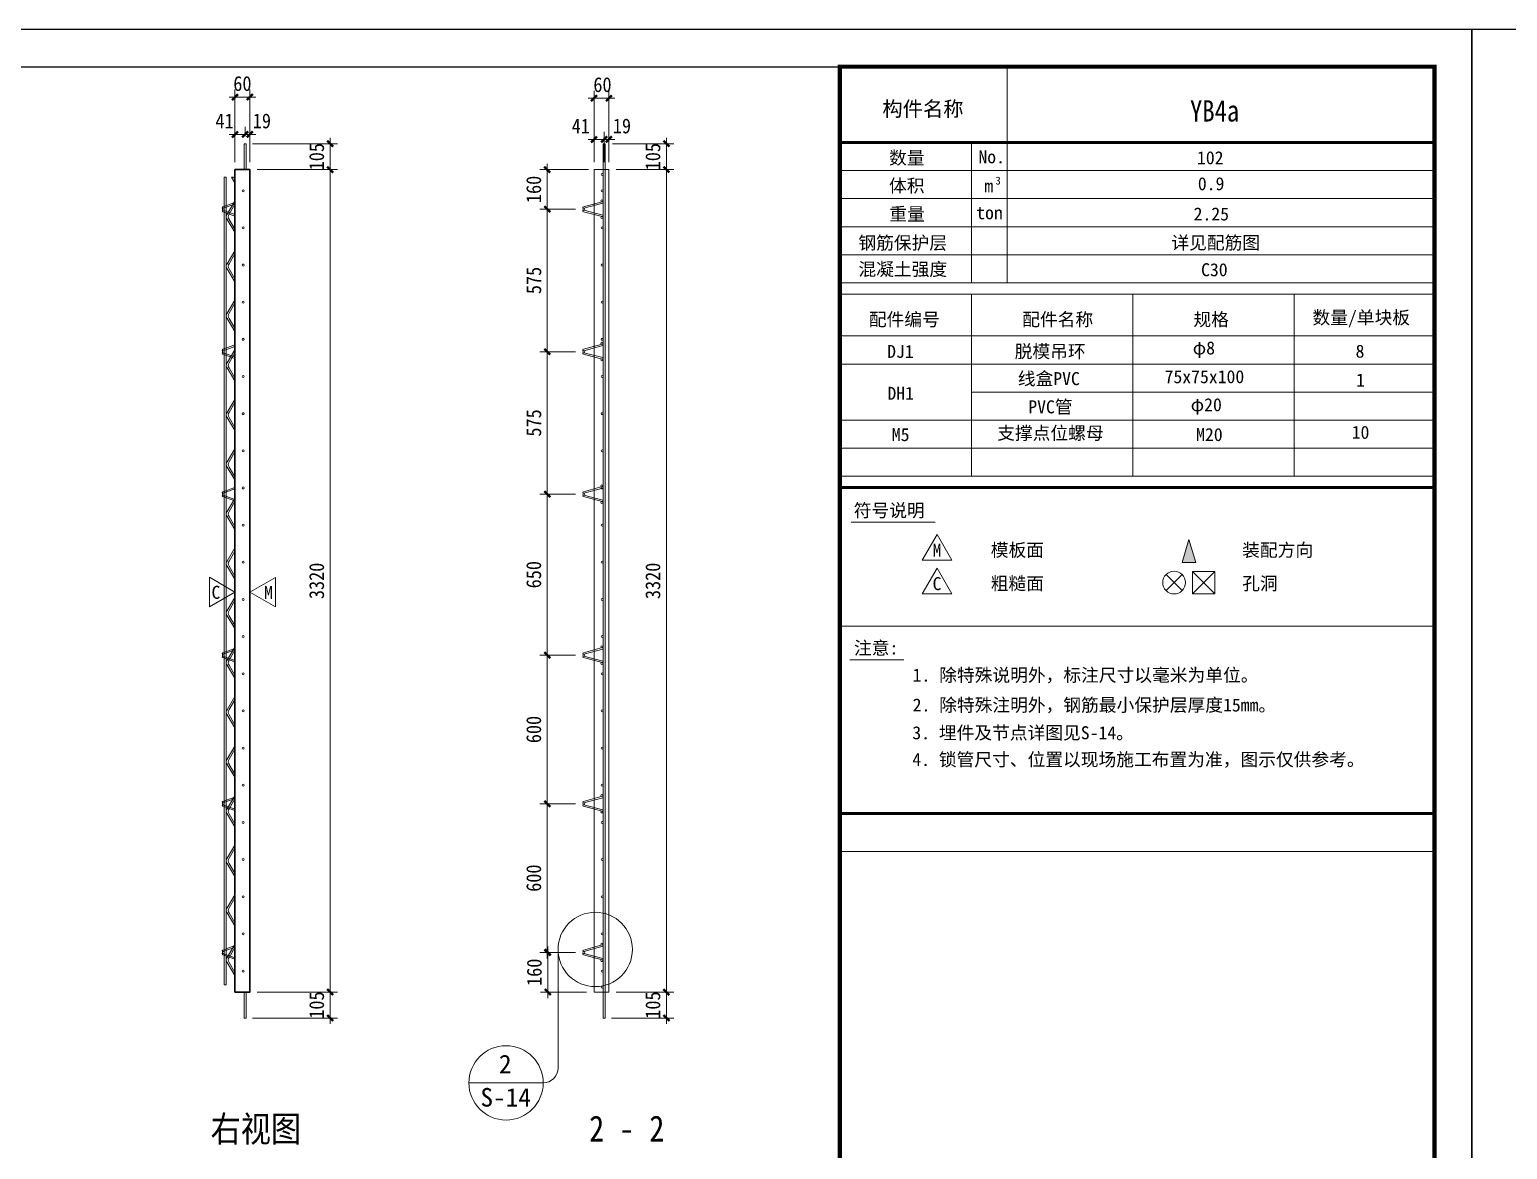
# Model space of a CAD drawing. Extents: x -517763 to -431309, y -403428 to -381056.
# Drawn here: x -449731 to -443765, y -390129 to -385608 of the extents above; entities that cross this region are included whole.
import ezdxf
from ezdxf.enums import TextEntityAlignment as Align

# ---------------------------------------------------------------- set-up
doc = ezdxf.new("R2010")
doc.units = 0
doc.header["$LTSCALE"] = 30
doc.header["$MEASUREMENT"] = 0
for name, color, linetype in [('MyLine', 199, 'Continuous'), ('YZ-标题文字', 2, 'Continuous'), ('YZ-索引图号', 3, 'Continuous'), ('图框2', 1, 'Continuous'), ('图框签字栏-图框文字', 255, 'Continuous'), ('图签栏说明', 2, 'Continuous'), ('桁架', 4, 'Continuous'), ('钢筋', 7, 'Continuous')]:
    doc.layers.add(name, color=color, linetype=linetype)
for name, color, linetype, lineweight in [('YG-标注', 151, 'Continuous', 15), ('YZ-符号', 96, 'Continuous', 9), ('图框线', 7, 'Continuous', 13), ('轮廓线', 2, 'Continuous', 13)]:
    doc.layers.add(name, color=color, linetype=linetype, lineweight=lineweight)
doc.styles.add('YZ-样式 1', font='simhei.ttf', dxfattribs={"width": 0.85})
doc.styles.add('YZ-样式 2', font='simhei.ttf', dxfattribs={"width": 0.9})
doc.styles.add('图签-样式 2', font='')
doc.styles.add('图签-黑体', font='simhei.ttf')
doc.styles.get('图签-样式 2').set_extended_font_data('NSimSun')
doc.dimstyles.new('YZ-30', dxfattribs={"dimscale": 30, "dimtxt": 2, "dimasz": 0.8, "dimexe": 1, "dimexo": 1, "dimgap": 0.8, "dimtad": 1, "dimdec": 0, "dimzin": 1, "dimdsep": 46, "dimtxsty": 'YZ-样式 2', "dimblk": 'ARCHTICK', "dimcen": 250, "dimdle": 0.8, "dimclrd": 151, "dimclre": 151, "dimclrt": 7, "dimazin": 0, "dimtfac": 1, "dimtdec": 0, "dimtix": 1, "dimtmove": 2, "dimatfit": 2, "dimldrblk": 'ARCHTICK', "dimfxl": 1, "dimlwd": 9, "dimlwe": 9, "dimarcsym": 0})

# ---------------------------------------------------------------- blocks, each defined once
blk = doc.blocks.new('A$C6EDF263D')
at = {"layer": '桁架', "color": 4, "linetype": 'Continuous', "lineweight": 9}
for p, q in [((82.8, 74.6), (6.3, 53.8)), ((84.4, 68.8), (7.7, 48)), ((82.8, 14.4), (6.3, 34.2)), ((84.4, 20.2), (7.7, 40))]:
    blk.add_line(p, q, dxfattribs=at)
for centre in [(80.4, 78), (8.4, 44), (80.4, 11)]:
    blk.add_circle(centre, 4, dxfattribs=at)
for centre, start, end in [((83.5, 71.7), 283.99475, 103.99475), ((7, 50.9), 103.99475, 283.99475), ((7, 37.1), 76.00525, 256.00525), ((83.5, 17.3), 256.00525, 76.00525)]:
    blk.add_arc(centre, 3, start, end, dxfattribs=at)
blk = doc.blocks.new('A$C71EC6BAC')
at = {"layer": '桁架', "color": 4, "linetype": 'Continuous', "lineweight": 9}
for p, q in [((55.4, 54.9), (6.3, 37.3)), ((55.4, 0), (6.3, 17.7)), ((55.4, 48.6), (7.7, 31.5)), ((55.4, 6.3), (7.7, 23.5))]:
    blk.add_line(p, q, dxfattribs=at)
blk.add_circle((8.4, 27.5), 4, dxfattribs=at)
for centre, start, end in [((7, 34.4), 103.99475, 283.99475), ((7, 20.6), 76.00525, 256.00525)]:
    blk.add_arc(centre, 3, start, end, dxfattribs=at)
blk = doc.blocks.new('_ArchTick')
at = {"color": 0, "linetype": 'ByBlock', "const_width": 0.4}
blk.add_lwpolyline([(-0.5, -0.5), (0.5, 0.5)], dxfattribs=at)
blk = doc.blocks.new('*D768')
at = {"layer": 'Defpoints', "color": 0, "ltscale": 30, "transparency": 16777216}
for p in [(-448860.5, -386069.2), (-448841.5, -386173.9), (-448517.3, -386173.9)]:
    blk.add_point(p, dxfattribs=at)
at = {"layer": 'YG-标注', "color": 151, "lineweight": 9, "ltscale": 30, "transparency": 16777216}
for p, q in [((-448830.5, -386069.2), (-448487.3, -386069.2)), ((-448517.3, -386069.2), (-448517.3, -386045.2)), ((-448517.3, -386069.2), (-448517.3, -386173.9)), ((-448811.5, -386173.9), (-448487.3, -386173.9)), ((-448517.3, -386173.9), (-448517.3, -386197.9))]:
    blk.add_line(p, q, dxfattribs=at)
at = {"layer": 'YG-标注', "color": 151, "lineweight": 9, "ltscale": 30, "transparency": 16777216, "xscale": 24, "yscale": 24, "zscale": 24}
for p, rotation in [((-448517.3, -386069.2), 270), ((-448517.3, -386173.9), 90)]:
    blk.add_blockref('_ArchTick', p, dxfattribs=dict(at, rotation=rotation))
at = {"layer": 'YG-标注', "color": 7, "lineweight": 9, "ltscale": 30, "transparency": 16777216, "insert": (-448571.6, -386121.6), "char_height": 60, "attachment_point": 5, "rotation": 90, "style": 'YZ-样式 2'}
blk.add_mtext('105', dxfattribs=at)
blk = doc.blocks.new('*D769')
at = {"layer": 'Defpoints', "color": 0, "ltscale": 30, "transparency": 16777216}
for p in [(-448841.5, -386173.9), (-448841.5, -389493.9), (-448517.3, -389493.9)]:
    blk.add_point(p, dxfattribs=at)
at = {"layer": 'YG-标注', "color": 151, "lineweight": 9, "ltscale": 30, "transparency": 16777216}
for p, q in [((-448517.3, -386149.9), (-448517.3, -389517.9)), ((-448811.5, -386173.9), (-448487.3, -386173.9)), ((-448811.5, -389493.9), (-448487.3, -389493.9))]:
    blk.add_line(p, q, dxfattribs=at)
at = {"layer": 'YG-标注', "color": 151, "lineweight": 9, "ltscale": 30, "transparency": 16777216, "xscale": 24, "yscale": 24, "zscale": 24}
for p, rotation in [((-448517.3, -386173.9), 90), ((-448517.3, -389493.9), 270)]:
    blk.add_blockref('_ArchTick', p, dxfattribs=dict(at, rotation=rotation))
at = {"layer": 'YG-标注', "color": 7, "lineweight": 9, "ltscale": 30, "transparency": 16777216, "insert": (-448571.6, -387833.9), "char_height": 60, "attachment_point": 5, "rotation": 90, "style": 'YZ-样式 2'}
blk.add_mtext('3320', dxfattribs=at)
blk = doc.blocks.new('*D770')
at = {"layer": 'Defpoints', "color": 0, "ltscale": 30, "transparency": 16777216}
for p in [(-448841.5, -389493.9), (-448860.5, -389598.5), (-448517.3, -389598.5)]:
    blk.add_point(p, dxfattribs=at)
at = {"layer": 'YG-标注', "color": 151, "lineweight": 9, "ltscale": 30, "transparency": 16777216}
for p, q in [((-448811.5, -389493.9), (-448487.3, -389493.9)), ((-448517.3, -389493.9), (-448517.3, -389469.9)), ((-448517.3, -389493.9), (-448517.3, -389598.5)), ((-448830.5, -389598.5), (-448487.3, -389598.5)), ((-448517.3, -389598.5), (-448517.3, -389622.5))]:
    blk.add_line(p, q, dxfattribs=at)
at = {"layer": 'YG-标注', "color": 151, "lineweight": 9, "ltscale": 30, "transparency": 16777216, "xscale": 24, "yscale": 24, "zscale": 24}
for p, rotation in [((-448517.3, -389493.9), 270), ((-448517.3, -389598.5), 90)]:
    blk.add_blockref('_ArchTick', p, dxfattribs=dict(at, rotation=rotation))
at = {"layer": 'YG-标注', "color": 7, "lineweight": 9, "ltscale": 30, "transparency": 16777216, "insert": (-448571.6, -389546.2), "char_height": 60, "attachment_point": 5, "rotation": 90, "style": 'YZ-样式 2'}
blk.add_mtext('105', dxfattribs=at)
blk = doc.blocks.new('*D771')
at = {"layer": 'Defpoints', "color": 0, "ltscale": 30, "transparency": 16777216}
for p in [(-448901.5, -385881), (-448901.5, -386173.9), (-448841.5, -386173.9)]:
    blk.add_point(p, dxfattribs=at)
at = {"layer": 'YG-标注', "color": 151, "lineweight": 9, "ltscale": 30, "transparency": 16777216}
for p, q in [((-448901.5, -386143.9), (-448901.5, -385851)), ((-448841.5, -386143.9), (-448841.5, -385851)), ((-448901.5, -385881), (-448925.5, -385881)), ((-448841.5, -385881), (-448901.5, -385881)), ((-448841.5, -385881), (-448817.5, -385881))]:
    blk.add_line(p, q, dxfattribs=at)
at = {"layer": 'YG-标注', "color": 151, "lineweight": 9, "ltscale": 30, "transparency": 16777216, "xscale": 24, "yscale": 24, "zscale": 24}
blk.add_blockref('_ArchTick', (-448901.5, -385881), dxfattribs=at)
at = {"layer": 'YG-标注', "color": 151, "lineweight": 9, "ltscale": 30, "transparency": 16777216, "xscale": 24, "yscale": 24, "zscale": 24, "rotation": 180}
blk.add_blockref('_ArchTick', (-448841.5, -385881), dxfattribs=at)
at = {"layer": 'YG-标注', "color": 7, "lineweight": 9, "ltscale": 30, "transparency": 16777216, "insert": (-448871.5, -385826.6), "char_height": 60, "attachment_point": 5, "style": 'YZ-样式 2'}
blk.add_mtext('60', dxfattribs=at)
blk = doc.blocks.new('*D772')
at = {"layer": 'Defpoints', "color": 0, "ltscale": 30, "transparency": 16777216}
for p in [(-448860.5, -386031.5), (-448860.5, -386069.2), (-448841.5, -386173.9)]:
    blk.add_point(p, dxfattribs=at)
at = {"layer": 'YG-标注', "color": 151, "lineweight": 9, "ltscale": 30, "transparency": 16777216}
for p, q in [((-448860.5, -386031.5), (-448884.5, -386031.5)), ((-448860.5, -386039.2), (-448860.5, -386001.5)), ((-448841.5, -386031.5), (-448860.5, -386031.5)), ((-448841.5, -386143.9), (-448841.5, -386001.5)), ((-448841.5, -386031.5), (-448817.5, -386031.5))]:
    blk.add_line(p, q, dxfattribs=at)
at = {"layer": 'YG-标注', "color": 151, "lineweight": 9, "ltscale": 30, "transparency": 16777216, "xscale": 24, "yscale": 24, "zscale": 24}
blk.add_blockref('_ArchTick', (-448860.5, -386031.5), dxfattribs=at)
at = {"layer": 'YG-标注', "color": 151, "lineweight": 9, "ltscale": 30, "transparency": 16777216, "xscale": 24, "yscale": 24, "zscale": 24, "rotation": 180}
blk.add_blockref('_ArchTick', (-448841.5, -386031.5), dxfattribs=at)
at = {"layer": 'YG-标注', "color": 7, "lineweight": 9, "ltscale": 30, "transparency": 16777216, "insert": (-448792.8, -385977.5), "char_height": 60, "attachment_point": 5, "style": 'YZ-样式 2'}
blk.add_mtext('19', dxfattribs=at)
blk = doc.blocks.new('*D773')
at = {"layer": 'Defpoints', "color": 0, "ltscale": 30, "transparency": 16777216}
for p in [(-448901.5, -386031.5), (-448860.5, -386069.2), (-448901.5, -386173.9)]:
    blk.add_point(p, dxfattribs=at)
at = {"layer": 'YG-标注', "color": 151, "lineweight": 9, "ltscale": 30, "transparency": 16777216}
for p, q in [((-448901.5, -386031.5), (-448925.5, -386031.5)), ((-448901.5, -386143.9), (-448901.5, -386001.5)), ((-448860.5, -386031.5), (-448901.5, -386031.5)), ((-448860.5, -386039.2), (-448860.5, -386001.5)), ((-448860.5, -386031.5), (-448836.5, -386031.5))]:
    blk.add_line(p, q, dxfattribs=at)
at = {"layer": 'YG-标注', "color": 151, "lineweight": 9, "ltscale": 30, "transparency": 16777216, "xscale": 24, "yscale": 24, "zscale": 24}
blk.add_blockref('_ArchTick', (-448901.5, -386031.5), dxfattribs=at)
at = {"layer": 'YG-标注', "color": 151, "lineweight": 9, "ltscale": 30, "transparency": 16777216, "xscale": 24, "yscale": 24, "zscale": 24, "rotation": 180}
blk.add_blockref('_ArchTick', (-448860.5, -386031.5), dxfattribs=at)
at = {"layer": 'YG-标注', "color": 7, "lineweight": 9, "ltscale": 30, "transparency": 16777216, "insert": (-448943.6, -385977.5), "char_height": 60, "attachment_point": 5, "style": 'YZ-样式 2'}
blk.add_mtext('41', dxfattribs=at)
blk = doc.blocks.new('*D774')
at = {"layer": 'Defpoints', "color": 0, "ltscale": 30, "transparency": 16777216}
for p in [(-447452.2, -385885.5), (-447452.2, -386173.9), (-447392.2, -386173.9)]:
    blk.add_point(p, dxfattribs=at)
at = {"layer": 'YG-标注', "color": 151, "lineweight": 9, "ltscale": 30, "transparency": 16777216}
for p, q in [((-447452.2, -386143.9), (-447452.2, -385855.5)), ((-447392.2, -386143.9), (-447392.2, -385855.5)), ((-447368.2, -385885.5), (-447476.2, -385885.5))]:
    blk.add_line(p, q, dxfattribs=at)
at = {"layer": 'YG-标注', "color": 151, "lineweight": 9, "ltscale": 30, "transparency": 16777216, "xscale": 24, "yscale": 24, "zscale": 24, "rotation": 180}
blk.add_blockref('_ArchTick', (-447452.2, -385885.5), dxfattribs=at)
at = {"layer": 'YG-标注', "color": 151, "lineweight": 9, "ltscale": 30, "transparency": 16777216, "xscale": 24, "yscale": 24, "zscale": 24}
blk.add_blockref('_ArchTick', (-447392.2, -385885.5), dxfattribs=at)
at = {"layer": 'YG-标注', "color": 7, "lineweight": 9, "ltscale": 30, "transparency": 16777216, "insert": (-447418.1, -385831.2), "char_height": 60, "attachment_point": 5, "style": 'YZ-样式 2'}
blk.add_mtext('60', dxfattribs=at)
blk = doc.blocks.new('*D775')
at = {"layer": 'Defpoints', "color": 0, "ltscale": 30, "transparency": 16777216}
for p in [(-447411, -386051.9), (-447411, -386173.9), (-447392.2, -386173.9)]:
    blk.add_point(p, dxfattribs=at)
at = {"layer": 'YG-标注', "color": 151, "lineweight": 9, "ltscale": 30, "transparency": 16777216}
for p, q in [((-447411, -386143.9), (-447411, -386021.9)), ((-447392.2, -386143.9), (-447392.2, -386021.9)), ((-447411, -386051.9), (-447435, -386051.9)), ((-447392.2, -386051.9), (-447411, -386051.9)), ((-447392.2, -386051.9), (-447368.2, -386051.9))]:
    blk.add_line(p, q, dxfattribs=at)
at = {"layer": 'YG-标注', "color": 151, "lineweight": 9, "ltscale": 30, "transparency": 16777216, "xscale": 24, "yscale": 24, "zscale": 24}
blk.add_blockref('_ArchTick', (-447411, -386051.9), dxfattribs=at)
at = {"layer": 'YG-标注', "color": 151, "lineweight": 9, "ltscale": 30, "transparency": 16777216, "xscale": 24, "yscale": 24, "zscale": 24, "rotation": 180}
blk.add_blockref('_ArchTick', (-447392.2, -386051.9), dxfattribs=at)
at = {"layer": 'YG-标注', "color": 7, "lineweight": 9, "ltscale": 30, "transparency": 16777216, "insert": (-447339.5, -385997.9), "char_height": 60, "attachment_point": 5, "style": 'YZ-样式 2'}
blk.add_mtext('19', dxfattribs=at)
blk = doc.blocks.new('*D776')
at = {"layer": 'Defpoints', "color": 0, "ltscale": 30, "transparency": 16777216}
for p in [(-447452.2, -386051.9), (-447452.2, -386173.9), (-447411, -386173.9)]:
    blk.add_point(p, dxfattribs=at)
at = {"layer": 'YG-标注', "color": 151, "lineweight": 9, "ltscale": 30, "transparency": 16777216}
for p, q in [((-447452.2, -386143.9), (-447452.2, -386021.9)), ((-447411, -386143.9), (-447411, -386021.9)), ((-447452.2, -386051.9), (-447476.2, -386051.9)), ((-447411, -386051.9), (-447452.2, -386051.9)), ((-447411, -386051.9), (-447387, -386051.9))]:
    blk.add_line(p, q, dxfattribs=at)
at = {"layer": 'YG-标注', "color": 151, "lineweight": 9, "ltscale": 30, "transparency": 16777216, "xscale": 24, "yscale": 24, "zscale": 24}
blk.add_blockref('_ArchTick', (-447452.2, -386051.9), dxfattribs=at)
at = {"layer": 'YG-标注', "color": 151, "lineweight": 9, "ltscale": 30, "transparency": 16777216, "xscale": 24, "yscale": 24, "zscale": 24, "rotation": 180}
blk.add_blockref('_ArchTick', (-447411, -386051.9), dxfattribs=at)
at = {"layer": 'YG-标注', "color": 7, "lineweight": 9, "ltscale": 30, "transparency": 16777216, "insert": (-447505.5, -385997.9), "char_height": 60, "attachment_point": 5, "style": 'YZ-样式 2'}
blk.add_mtext('41', dxfattribs=at)
blk = doc.blocks.new('*D777')
at = {"layer": 'Defpoints', "color": 0, "ltscale": 30, "transparency": 16777216}
for p in [(-447407.2, -386069.1), (-447392.2, -386173.9), (-447160, -386173.9)]:
    blk.add_point(p, dxfattribs=at)
at = {"layer": 'YG-标注', "color": 151, "lineweight": 9, "ltscale": 30, "transparency": 16777216}
for p, q in [((-447377.2, -386069.1), (-447130, -386069.1)), ((-447160, -386069.1), (-447160, -386045.1)), ((-447160, -386069.1), (-447160, -386173.9)), ((-447362.2, -386173.9), (-447130, -386173.9)), ((-447160, -386173.9), (-447160, -386197.9))]:
    blk.add_line(p, q, dxfattribs=at)
at = {"layer": 'YG-标注', "color": 151, "lineweight": 9, "ltscale": 30, "transparency": 16777216, "xscale": 24, "yscale": 24, "zscale": 24}
for p, rotation in [((-447160, -386069.1), 270), ((-447160, -386173.9), 90)]:
    blk.add_blockref('_ArchTick', p, dxfattribs=dict(at, rotation=rotation))
at = {"layer": 'YG-标注', "color": 7, "lineweight": 9, "ltscale": 30, "transparency": 16777216, "insert": (-447214.3, -386121.5), "char_height": 60, "attachment_point": 5, "rotation": 90, "style": 'YZ-样式 2'}
blk.add_mtext('105', dxfattribs=at)
blk = doc.blocks.new('*D778')
at = {"layer": 'Defpoints', "color": 0, "ltscale": 30, "transparency": 16777216}
for p in [(-447392.2, -386173.9), (-447392.2, -389493.9), (-447160, -389493.9)]:
    blk.add_point(p, dxfattribs=at)
at = {"layer": 'YG-标注', "color": 151, "lineweight": 9, "ltscale": 30, "transparency": 16777216}
for p, q in [((-447160, -386149.9), (-447160, -389517.9)), ((-447362.2, -386173.9), (-447130, -386173.9)), ((-447362.2, -389493.9), (-447130, -389493.9))]:
    blk.add_line(p, q, dxfattribs=at)
at = {"layer": 'YG-标注', "color": 151, "lineweight": 9, "ltscale": 30, "transparency": 16777216, "xscale": 24, "yscale": 24, "zscale": 24}
for p, rotation in [((-447160, -386173.9), 90), ((-447160, -389493.9), 270)]:
    blk.add_blockref('_ArchTick', p, dxfattribs=dict(at, rotation=rotation))
at = {"layer": 'YG-标注', "color": 7, "lineweight": 9, "ltscale": 30, "transparency": 16777216, "insert": (-447214.3, -387833.9), "char_height": 60, "attachment_point": 5, "rotation": 90, "style": 'YZ-样式 2'}
blk.add_mtext('3320', dxfattribs=at)
blk = doc.blocks.new('*D779')
at = {"layer": 'Defpoints', "color": 0, "ltscale": 30, "transparency": 16777216}
for p in [(-447392.2, -389493.9), (-447411.3, -389598.6), (-447160, -389598.6)]:
    blk.add_point(p, dxfattribs=at)
at = {"layer": 'YG-标注', "color": 151, "lineweight": 9, "ltscale": 30, "transparency": 16777216}
for p, q in [((-447362.2, -389493.9), (-447130, -389493.9)), ((-447160, -389493.9), (-447160, -389469.9)), ((-447160, -389493.9), (-447160, -389598.6)), ((-447381.3, -389598.6), (-447130, -389598.6)), ((-447160, -389598.6), (-447160, -389622.6))]:
    blk.add_line(p, q, dxfattribs=at)
at = {"layer": 'YG-标注', "color": 151, "lineweight": 9, "ltscale": 30, "transparency": 16777216, "xscale": 24, "yscale": 24, "zscale": 24}
for p, rotation in [((-447160, -389493.9), 270), ((-447160, -389598.6), 90)]:
    blk.add_blockref('_ArchTick', p, dxfattribs=dict(at, rotation=rotation))
at = {"layer": 'YG-标注', "color": 7, "lineweight": 9, "ltscale": 30, "transparency": 16777216, "insert": (-447214.3, -389546.3), "char_height": 60, "attachment_point": 5, "rotation": 90, "style": 'YZ-样式 2'}
blk.add_mtext('105', dxfattribs=at)
blk = doc.blocks.new('*D788')
at = {"layer": 'Defpoints', "color": 0, "ltscale": 30, "transparency": 16777216}
for p in [(-447444.2, -386173.9), (-447641, -386333.6), (-447497.2, -386333.6)]:
    blk.add_point(p, dxfattribs=at)
at = {"layer": 'YG-标注', "color": 151, "lineweight": 9, "ltscale": 30, "transparency": 16777216}
for p, q in [((-447641, -386149.9), (-447641, -386357.6)), ((-447474.2, -386173.9), (-447671, -386173.9)), ((-447527.2, -386333.6), (-447671, -386333.6))]:
    blk.add_line(p, q, dxfattribs=at)
at = {"layer": 'YG-标注', "color": 151, "lineweight": 9, "ltscale": 30, "transparency": 16777216, "xscale": 24, "yscale": 24, "zscale": 24}
for p, rotation in [((-447641, -386173.9), 90), ((-447641, -386333.6), 270)]:
    blk.add_blockref('_ArchTick', p, dxfattribs=dict(at, rotation=rotation))
at = {"layer": 'YG-标注', "color": 7, "lineweight": 9, "ltscale": 30, "transparency": 16777216, "insert": (-447695.3, -386253.7), "char_height": 60, "attachment_point": 5, "rotation": 90, "style": 'YZ-样式 2'}
blk.add_mtext('160', dxfattribs=at)
blk = doc.blocks.new('*D789')
at = {"layer": 'Defpoints', "color": 0, "ltscale": 30, "transparency": 16777216}
for p in [(-447497.2, -386333.6), (-447641, -386908.9), (-447497.2, -386908.9)]:
    blk.add_point(p, dxfattribs=at)
at = {"layer": 'YG-标注', "color": 151, "lineweight": 9, "ltscale": 30, "transparency": 16777216}
for p, q in [((-447527.2, -386333.6), (-447671, -386333.6)), ((-447641, -386309.6), (-447641, -386932.9)), ((-447527.2, -386908.9), (-447671, -386908.9))]:
    blk.add_line(p, q, dxfattribs=at)
at = {"layer": 'YG-标注', "color": 151, "lineweight": 9, "ltscale": 30, "transparency": 16777216, "xscale": 24, "yscale": 24, "zscale": 24}
for p, rotation in [((-447641, -386333.6), 90), ((-447641, -386908.9), 270)]:
    blk.add_blockref('_ArchTick', p, dxfattribs=dict(at, rotation=rotation))
at = {"layer": 'YG-标注', "color": 7, "lineweight": 9, "ltscale": 30, "transparency": 16777216, "insert": (-447695, -386621.2), "char_height": 60, "attachment_point": 5, "rotation": 90, "style": 'YZ-样式 2'}
blk.add_mtext('575', dxfattribs=at)
blk = doc.blocks.new('*D814')
at = {"layer": 'Defpoints', "color": 0, "ltscale": 30, "transparency": 16777216}
for p in [(-447497.2, -386908.9), (-447641, -387483.9), (-447497.2, -387483.9)]:
    blk.add_point(p, dxfattribs=at)
at = {"layer": '钢筋', "color": 151, "lineweight": 9, "ltscale": 30, "transparency": 16777216}
for p, q in [((-447527.2, -386908.9), (-447671, -386908.9)), ((-447641, -386884.9), (-447641, -387507.9)), ((-447527.2, -387483.9), (-447671, -387483.9))]:
    blk.add_line(p, q, dxfattribs=at)
at = {"layer": '钢筋', "color": 151, "lineweight": 9, "ltscale": 30, "transparency": 16777216, "xscale": 24, "yscale": 24, "zscale": 24}
for p, rotation in [((-447641, -386908.9), 90), ((-447641, -387483.9), 270)]:
    blk.add_blockref('_ArchTick', p, dxfattribs=dict(at, rotation=rotation))
at = {"layer": '钢筋', "color": 7, "ltscale": 30, "transparency": 16777216, "insert": (-447695, -387196.4), "char_height": 60, "attachment_point": 5, "rotation": 90, "style": 'YZ-样式 2'}
blk.add_mtext('575', dxfattribs=at)
blk = doc.blocks.new('*D815')
at = {"layer": 'Defpoints', "color": 0, "ltscale": 30, "transparency": 16777216}
for p in [(-447497.2, -387483.9), (-447641, -388133.9), (-447497.2, -388133.9)]:
    blk.add_point(p, dxfattribs=at)
at = {"layer": '钢筋', "color": 151, "lineweight": 9, "ltscale": 30, "transparency": 16777216}
for p, q in [((-447641, -387459.9), (-447641, -388157.9)), ((-447527.2, -387483.9), (-447671, -387483.9)), ((-447527.2, -388133.9), (-447671, -388133.9))]:
    blk.add_line(p, q, dxfattribs=at)
at = {"layer": '钢筋', "color": 151, "lineweight": 9, "ltscale": 30, "transparency": 16777216, "xscale": 24, "yscale": 24, "zscale": 24}
for p, rotation in [((-447641, -387483.9), 90), ((-447641, -388133.9), 270)]:
    blk.add_blockref('_ArchTick', p, dxfattribs=dict(at, rotation=rotation))
at = {"layer": '钢筋', "color": 7, "ltscale": 30, "transparency": 16777216, "insert": (-447695.3, -387808.9), "char_height": 60, "attachment_point": 5, "rotation": 90, "style": 'YZ-样式 2'}
blk.add_mtext('650', dxfattribs=at)
blk = doc.blocks.new('*D816')
at = {"layer": 'Defpoints', "color": 0, "ltscale": 30, "transparency": 16777216}
for p in [(-447497.2, -388133.9), (-447641, -388733.9), (-447497.2, -388733.9)]:
    blk.add_point(p, dxfattribs=at)
at = {"layer": '钢筋', "color": 151, "lineweight": 9, "ltscale": 30, "transparency": 16777216}
for p, q in [((-447641, -388109.9), (-447641, -388757.9)), ((-447527.2, -388133.9), (-447671, -388133.9)), ((-447527.2, -388733.9), (-447671, -388733.9))]:
    blk.add_line(p, q, dxfattribs=at)
at = {"layer": '钢筋', "color": 151, "lineweight": 9, "ltscale": 30, "transparency": 16777216, "xscale": 24, "yscale": 24, "zscale": 24}
for p, rotation in [((-447641, -388133.9), 90), ((-447641, -388733.9), 270)]:
    blk.add_blockref('_ArchTick', p, dxfattribs=dict(at, rotation=rotation))
at = {"layer": '钢筋', "color": 7, "ltscale": 30, "transparency": 16777216, "insert": (-447695.3, -388433.9), "char_height": 60, "attachment_point": 5, "rotation": 90, "style": 'YZ-样式 2'}
blk.add_mtext('600', dxfattribs=at)
blk = doc.blocks.new('*D817')
at = {"layer": 'Defpoints', "color": 0, "ltscale": 30, "transparency": 16777216}
for p in [(-447497.2, -388733.9), (-447641, -389333.9), (-447497.2, -389333.9)]:
    blk.add_point(p, dxfattribs=at)
at = {"layer": '钢筋', "color": 151, "lineweight": 9, "ltscale": 30, "transparency": 16777216}
for p, q in [((-447641, -388709.9), (-447641, -389357.9)), ((-447527.2, -388733.9), (-447671, -388733.9)), ((-447527.2, -389333.9), (-447671, -389333.9))]:
    blk.add_line(p, q, dxfattribs=at)
at = {"layer": '钢筋', "color": 151, "lineweight": 9, "ltscale": 30, "transparency": 16777216, "xscale": 24, "yscale": 24, "zscale": 24}
for p, rotation in [((-447641, -388733.9), 90), ((-447641, -389333.9), 270)]:
    blk.add_blockref('_ArchTick', p, dxfattribs=dict(at, rotation=rotation))
at = {"layer": '钢筋', "color": 7, "ltscale": 30, "transparency": 16777216, "insert": (-447695.3, -389033.9), "char_height": 60, "attachment_point": 5, "rotation": 90, "style": 'YZ-样式 2'}
blk.add_mtext('600', dxfattribs=at)
blk = doc.blocks.new('*D818')
at = {"layer": 'Defpoints', "color": 0, "ltscale": 30, "transparency": 16777216}
for p in [(-447497.2, -389333.9), (-447638.7, -389493.9), (-447452.2, -389493.9)]:
    blk.add_point(p, dxfattribs=at)
at = {"layer": '钢筋', "color": 151, "lineweight": 9, "ltscale": 30, "transparency": 16777216}
for p, q in [((-447638.7, -389309.9), (-447638.7, -389517.9)), ((-447527.2, -389333.9), (-447668.7, -389333.9)), ((-447482.2, -389493.9), (-447668.7, -389493.9))]:
    blk.add_line(p, q, dxfattribs=at)
at = {"layer": '钢筋', "color": 151, "lineweight": 9, "ltscale": 30, "transparency": 16777216, "xscale": 24, "yscale": 24, "zscale": 24}
for p, rotation in [((-447638.7, -389333.9), 90), ((-447638.7, -389493.9), 270)]:
    blk.add_blockref('_ArchTick', p, dxfattribs=dict(at, rotation=rotation))
at = {"layer": '钢筋', "color": 7, "ltscale": 30, "transparency": 16777216, "insert": (-447693, -389413.9), "char_height": 60, "attachment_point": 5, "rotation": 90, "style": 'YZ-样式 2'}
blk.add_mtext('160', dxfattribs=at)
blk = doc.blocks.new('A$C38620A77')
at = {"layer": '桁架', "color": 4, "lineweight": 9}
for p, q in [((29.4, 3260), (43, 3237.3)), ((29.4, 3260), (36.7, 3260)), ((36.7, 3260), (43, 3249.5)), ((11.6, 3110.1), (43, 3162.8)), ((19, 3110.2), (43, 3150.4)), ((11.8, 3089.4), (43, 3037.3)), ((19.1, 3089.4), (43, 3049.5)), ((11.6, 2910.1), (43, 2962.8)), ((19, 2910.2), (43, 2950.4)), ((11.8, 2889.4), (43, 2837.3)), ((19.1, 2889.4), (43, 2849.5)), ((11.6, 2710.1), (43, 2762.8)), ((19, 2710.2), (43, 2750.4)), ((11.8, 2689.4), (43, 2637.3)), ((19.1, 2689.4), (43, 2649.5)), ((11.6, 2510.1), (43, 2562.8)), ((19, 2510.2), (43, 2550.4)), ((11.8, 2489.4), (43, 2437.3)), ((19.1, 2489.4), (43, 2449.5)), ((11.6, 2310.1), (43, 2362.8)), ((19, 2310.2), (43, 2350.4)), ((11.8, 2289.4), (43, 2237.3)), ((19.1, 2289.4), (43, 2249.5)), ((11.6, 2110.1), (43, 2162.8)), ((19, 2110.2), (43, 2150.4)), ((11.8, 2089.4), (43, 2037.3)), ((19.1, 2089.4), (43, 2049.5)), ((11.6, 1910.1), (43, 1962.8)), ((19, 1910.2), (43, 1950.4)), ((11.8, 1889.4), (43, 1837.3)), ((19.1, 1889.4), (43, 1849.5)), ((11.6, 1710.1), (43, 1762.8)), ((19, 1710.2), (43, 1750.4)), ((11.8, 1689.4), (43, 1637.3)), ((19.1, 1689.4), (43, 1649.5)), ((11.6, 1510.1), (43, 1562.8)), ((19, 1510.2), (43, 1550.4)), ((11.8, 1489.4), (43, 1437.3)), ((19.1, 1489.4), (43, 1449.5)), ((11.6, 1310.1), (43, 1362.8)), ((19, 1310.2), (43, 1350.4)), ((11.8, 1289.4), (43, 1237.3)), ((19.1, 1289.4), (43, 1249.5)), ((11.6, 1110.1), (43, 1162.8)), ((19, 1110.2), (43, 1150.4)), ((11.8, 1089.4), (43, 1037.3)), ((19.1, 1089.4), (43, 1049.5)), ((11.6, 910.1), (43, 962.8)), ((19, 910.2), (43, 950.4)), ((11.8, 889.4), (43, 837.3)), ((19.1, 889.4), (43, 849.5)), ((11.6, 710.1), (43, 762.8)), ((19, 710.2), (43, 750.4)), ((19.1, 689.4), (43, 649.5)), ((11.6, 510.1), (43, 562.8)), ((19, 510.2), (43, 550.4)), ((11.8, 489.4), (43, 437.3)), ((19.1, 489.4), (43, 449.5)), ((11.6, 310.1), (43, 362.8)), ((19, 310.2), (43, 350.4)), ((11.8, 289.4), (43, 237.3)), ((19.1, 289.4), (43, 249.5)), ((11.6, 110.1), (43, 162.8)), ((19, 110.2), (43, 150.4)), ((11.8, 89.4), (43, 37.3)), ((19.1, 89.4), (43, 49.5))]:
    blk.add_line(p, q, dxfattribs=at)
at = {"layer": '桁架', "color": 4, "lineweight": 5}
blk.add_line((11.8, 689.4), (43, 637.3), dxfattribs=at)
at = {"layer": '桁架', "color": 4, "lineweight": 9}
for centre, radius, start, end in [((24.2, 3099.9), 16.2, 141.05333, 219.87299), ((31.9, 3099.9), 16.5, 141.3315, 219.15534), ((24.2, 2899.9), 16.2, 141.05333, 219.87299), ((31.9, 2899.9), 16.5, 141.3315, 219.15534), ((24.2, 2699.9), 16.2, 141.05333, 219.87299), ((31.9, 2699.9), 16.5, 141.3315, 219.15534), ((24.2, 2499.9), 16.2, 141.05333, 219.87299), ((31.9, 2499.9), 16.5, 141.3315, 219.15534), ((24.2, 2299.9), 16.2, 141.05333, 219.87299), ((31.9, 2299.9), 16.5, 141.3315, 219.15534), ((24.2, 2099.9), 16.2, 141.05333, 219.87299), ((31.9, 2099.9), 16.5, 141.3315, 219.15534), ((24.2, 1899.9), 16.2, 141.05333, 219.87299), ((31.9, 1899.9), 16.5, 141.3315, 219.15534), ((24.2, 1699.9), 16.2, 141.05333, 219.87299), ((31.9, 1699.9), 16.5, 141.3315, 219.15534), ((24.2, 1499.9), 16.2, 141.05333, 219.87299), ((31.9, 1499.9), 16.5, 141.3315, 219.15534), ((24.2, 1299.9), 16.2, 141.05333, 219.87299), ((31.9, 1299.9), 16.5, 141.3315, 219.15534), ((24.2, 1099.9), 16.2, 141.05333, 219.87299), ((31.9, 1099.9), 16.5, 141.3315, 219.15534), ((24.2, 899.9), 16.2, 141.05333, 219.87299), ((31.9, 899.9), 16.5, 141.3315, 219.15534), ((24.2, 699.9), 16.2, 141.05333, 219.87299), ((31.9, 699.9), 16.5, 141.3315, 219.15534), ((24.2, 499.9), 16.2, 141.05333, 219.87299), ((31.9, 499.9), 16.5, 141.3315, 219.15534), ((24.2, 299.9), 16.2, 141.05333, 219.87299), ((31.9, 299.9), 16.5, 141.3315, 219.15534), ((24.2, 99.9), 16.2, 141.05333, 219.87299), ((31.9, 99.9), 16.5, 141.3315, 219.15534)]:
    blk.add_arc(centre, radius, start, end, dxfattribs=at)
at = {"layer": '钢筋', "color": 4, "lineweight": 5}
for p, q in [((0, 0), (0, 3260)), ((8, 3260), (0, 3260)), ((8, 0), (8, 3260)), ((0, 0), (8, 0))]:
    blk.add_line(p, q, dxfattribs=at)

msp = doc.modelspace()

# ---------------------------------------------------------------- hatches: boundary and pattern name
at = {"layer": 'YZ-符号', "lineweight": 15}
msp.add_hatch(color=1, dxfattribs=at).paths.add_polyline_path([(-445050.6, -387666.6), (-445078.6, -387759.7), (-445022.5, -387759.7)])

# ---------------------------------------------------------------- linework, layer by layer
at = {"layer": 'MyLine', "color": 0}
for p, q in [((-456209, -385758.4), (-444059, -385758.4)), ((-446459.8, -394368.4), (-446459.8, -385758.4)), ((-446459.8, -386630.9), (-446459.8, -385758.4)), ((-444059, -394368.4), (-444059, -385758.4)), ((-444059, -394368.4), (-444059, -385758.4)), ((-446459.8, -387298.5), (-446459.8, -386675.9))]:
    msp.add_line(p, q, dxfattribs=at)
at = {"layer": 'YG-标注', "color": 0, "lineweight": 9, "ltscale": 30}
msp.add_line((-448872.5, -386173.9), (-448864.5, -386173.9), dxfattribs=at)
at = {"layer": 'YZ-符号', "color": 1, "lineweight": 15}
for p, q in [((-445077.9, -387808, 5530.2), (-445143.1, -387873.1, 5530.2)), ((-445143.1, -387808, 5530.2), (-445077.9, -387873.1, 5530.2)), ((-445035.9, -387885.6, 5530.2), (-444945.9, -387795.6, 5530.2)), ((-445035.9, -387795.6, 5530.2), (-444945.9, -387885.6, 5530.2))]:
    msp.add_line(p, q, dxfattribs=at)
at = {"layer": 'YZ-符号', "color": 1, "lineweight": 13, "ltscale": 100}
msp.add_line((-447597.3, -389800.2), (-447597.3, -389321.7), dxfattribs=at)
at = {"layer": 'YZ-符号', "color": 1, "ltscale": 100}
msp.add_line((-447957.3, -389860.2), (-447657.3, -389860.2), dxfattribs=at)
at = {"layer": 'YZ-符号', "color": 1, "lineweight": 15, "elevation": 5530.2}
for points in [[(-446067.6, -387647.2), (-446127.3, -387750.6), (-446007.9, -387750.6)], [(-445050.6, -387666.6), (-445078.6, -387759.7), (-445022.5, -387759.7)], [(-446067.6, -387782.2), (-446127.3, -387885.6), (-446007.9, -387885.6)], [(-445035.9, -387885.6), (-444945.9, -387885.6), (-444945.9, -387795.6), (-445035.9, -387795.6)]]:
    msp.add_lwpolyline(points, close=True, dxfattribs=at)
at = {"layer": 'YZ-符号', "color": 1, "lineweight": 15}
for points in [[(-448901.5, -387879.1), (-449004.9, -387938.8), (-449004.9, -387819.4)], [(-448841.5, -387879.6), (-448738.1, -387939.3), (-448738.1, -387819.9)]]:
    msp.add_lwpolyline(points, close=True, dxfattribs=at)
msp.add_circle((-445110.5, -387840.6, 5530.2), 46.1, dxfattribs=at)
at = {"layer": 'YZ-符号', "color": 1, "ltscale": 100}
for centre in [(-447447.3, -389321.7), (-447807.3, -389860.2)]:
    msp.add_circle(centre, 150, dxfattribs=at)
at = {"layer": 'YZ-符号', "color": 1, "lineweight": 13, "ltscale": 100}
msp.add_arc((-447657.3, -389800.2), 60, 270, 0, dxfattribs=at)
at = {"layer": '图框2', "color": 1}
for points in [[(-456509, -385608.4), (-456509, -394518.4), (-443909, -394518.4), (-443909, -385608.4)], [(-443909, -385608.4), (-443909, -394518.4), (-431309, -394518.4), (-431309, -385608.4)]]:
    msp.add_lwpolyline(points, close=True, dxfattribs=at)
at = {"layer": '图框线'}
for p, q in [((-456209, -385758.4), (-444059, -385758.4)), ((-446459.8, -386630.9), (-446459.8, -385758.4)), ((-445784.2, -386630.9), (-445784.2, -385758.4)), ((-444059, -394368.4), (-444059, -385758.4)), ((-445929, -386630.9), (-445929, -386064.2)), ((-446459.8, -386177.5), (-444059, -386177.5)), ((-446459.8, -386290.9), (-444059, -386290.9)), ((-446459.8, -386404.2), (-444059, -386404.2)), ((-446459.8, -386404.2), (-444059, -386404.2)), ((-446459.8, -386517.6), (-444059, -386517.6)), ((-446459.8, -386630.9), (-444059, -386630.9)), ((-446459.8, -386675.9), (-444059, -386675.9)), ((-446459.8, -387298.5), (-446459.8, -386675.9)), ((-445929, -387411.8), (-445929, -386675.9)), ((-445277.5, -387411.8), (-445277.5, -386675.9)), ((-444625.9, -387411.8), (-444625.9, -386675.9)), ((-446459.8, -386845.1), (-444059, -386845.1)), ((-446459.8, -386958.5), (-444059, -386958.5)), ((-445929, -387071.8), (-444059, -387071.8)), ((-446459.8, -387185.1), (-444059, -387185.1)), ((-446459.8, -387298.5), (-444059, -387298.5)), ((-446459.8, -387411.8), (-444059, -387411.8)), ((-446459.8, -387411.8), (-444059, -387411.8)), ((-446459.8, -387456.8), (-444059, -387456.8)), ((-446414, -387596.7), (-446075.6, -387596.7)), ((-446459.8, -388016.5), (-444059, -388016.5)), ((-446419.7, -388152.1), (-446201, -388152.1))]:
    msp.add_line(p, q, dxfattribs=at)
at = {"layer": '图框线', "lineweight": 9}
for p, q in [((-446459.8, -388773), (-444059, -388773)), ((-446459.8, -388926.1), (-444059, -388926.1))]:
    msp.add_line(p, q, dxfattribs=at)
at = {"layer": '图框线', "const_width": 17}
msp.add_lwpolyline([(-446459.8, -385758.4), (-444059, -385758.4), (-444059, -394368.4), (-446459.8, -394368.4)], close=True, dxfattribs=at)
at = {"layer": '图框线', "const_width": 12.1}
for points in [[(-446459.8, -386064.2), (-444059, -386064.2)], [(-446459.8, -387456.8), (-444059, -387456.8)]]:
    msp.add_lwpolyline(points, dxfattribs=at)
at = {"layer": '图框线', "lineweight": 9, "const_width": 12.1}
msp.add_lwpolyline([(-446459.8, -388773), (-444059, -388773)], dxfattribs=at)
at = {"layer": '轮廓线', "color": 2, "lineweight": 30}
msp.add_lwpolyline([(-448841.5, -389493.9), (-448841.5, -389493.9), (-448841.5, -386173.9), (-448901.5, -386173.9), (-448901.5, -387043.9), (-448901.5, -389493.9), (-448901.5, -389493.9), (-448841.5, -389493.9), (-448841.5, -389493.9)], dxfattribs=at)
at = {"layer": '轮廓线', "color": 2, "lineweight": 9}
msp.add_lwpolyline([(-447392.2, -389493.9), (-447392.2, -389493.9), (-447392.2, -386173.9), (-447452.2, -386173.9), (-447452.2, -387043.9), (-447452.2, -389493.9), (-447452.2, -389493.9), (-447392.2, -389493.9), (-447392.2, -389493.9)], dxfattribs=at)
at = {"layer": '钢筋', "color": 5, "lineweight": 13}
for points in [[(-448864.5, -386173.9), (-448864.5, -386069.2), (-448856.5, -386069.2), (-448856.5, -386173.9)], [(-448864.5, -389493.9), (-448864.5, -389598.5), (-448856.5, -389598.5), (-448856.5, -389493.9)]]:
    msp.add_lwpolyline(points, dxfattribs=at)
msp.add_lwpolyline([(-447407.2, -386069.1), (-447415.2, -386069.1), (-447415.2, -389598.5), (-447407.2, -389598.5)], close=True, dxfattribs=at)
at = {"layer": '钢筋', "color": 1, "lineweight": 13}
for centre in [(-447419.2, -386193.9), (-448868.5, -386258.9), (-447419.2, -386258.9), (-448868.5, -386408.9), (-447419.2, -386408.9), (-448868.5, -386558.9), (-447419.2, -386558.9), (-448868.5, -386708.9), (-447419.2, -386708.9), (-448868.5, -386858.9), (-447419.2, -386858.9), (-448868.5, -387008.9), (-447419.2, -387008.9), (-448868.5, -387158.9), (-447419.2, -387158.9), (-448868.5, -387308.9), (-447419.2, -387308.9), (-448868.5, -387458.9), (-447419.2, -387458.9), (-448868.5, -387608.9), (-447419.2, -387608.9), (-448868.5, -387758.9), (-447419.2, -387758.9), (-448868.5, -387908.9), (-447419.2, -387908.9), (-448868.5, -388058.9), (-447419.2, -388058.9), (-448868.5, -388208.9), (-447419.2, -388208.9), (-448868.5, -388358.9), (-447419.2, -388358.9), (-448868.5, -388508.9), (-447419.2, -388508.9), (-448868.5, -388658.9), (-447419.2, -388658.9), (-448868.5, -388808.9), (-447419.2, -388808.9), (-448868.5, -388958.9), (-447419.2, -388958.9), (-448868.5, -389108.9), (-447419.2, -389108.9), (-448868.5, -389258.9), (-447419.2, -389258.9), (-448868.5, -389408.9), (-447419.2, -389408.9), (-447419.2, -389473.9)]:
    msp.add_circle(centre, 4, dxfattribs=at)

# ---------------------------------------------------------------- block references
at = {"layer": 'YG-标注', "color": 0, "ltscale": 30}
msp.add_blockref('A$C38620A77', (-448944.5, -389463.9), dxfattribs=at)
at = {"layer": '桁架', "color": 3}
for name, p in [('A$C71EC6BAC', (-448956.9, -386361.3)), ('A$C6EDF263D', (-447501.5, -386377.9)), ('A$C6EDF263D', (-447501.5, -386952.9)), ('A$C71EC6BAC', (-448956.9, -386936.3)), ('A$C71EC6BAC', (-448956.9, -387511.3)), ('A$C6EDF263D', (-447501.5, -387527.9)), ('A$C71EC6BAC', (-448956.9, -388161.3)), ('A$C6EDF263D', (-447501.5, -388177.9)), ('A$C71EC6BAC', (-448956.9, -388761.3)), ('A$C6EDF263D', (-447501.5, -388777.9)), ('A$C71EC6BAC', (-448956.9, -389361.3)), ('A$C6EDF263D', (-447501.5, -389377.9))]:
    msp.add_blockref(name, p, dxfattribs=at)

# ---------------------------------------------------------------- texts
at = {"layer": 'YZ-标题文字', "style": 'YZ-样式 1', "width": 0.85}
for s, p in [('右视图', (-449000.1, -390130.2)), ('2 - 2', (-447471.8, -390128.6))]:
    msp.add_text(s, height=105, dxfattribs=at).set_placement(p, align=Align.BOTTOM_LEFT)
at = {"layer": 'YZ-符号', "color": 1, "lineweight": 15, "style": '图签-黑体'}
for s, p in [('M', (-446085.5, -387736.3, 5530.2)), ('C', (-446085.5, -387871.3, 5530.2)), ('C', (-448996.3, -387906.2)), ('M', (-448784.4, -387906.7))]:
    msp.add_text(s, height=52.5, dxfattribs=at).set_placement(p)
at = {"layer": 'YZ-索引图号', "color": 3, "ltscale": 100}
for s, style, p in [('2', 'YZ-样式 1', (-447810.4, -389821.8)), ('S-14', 'YZ-样式 2', (-447808.7, -389956.1))]:
    msp.add_text(s, height=75, dxfattribs=dict(at, style=style)).set_placement(p, align=Align.CENTER)
at = {"layer": '图框签字栏-图框文字', "style": '图签-黑体'}
for s, height, p in [('构件名称', 60, (-446124.3, -385928.4)), ('数量', 52.5, (-446189.7, -386126.2)), ('No.', 52.5, (-445846.9, -386122)), ('102', 52.5, (-444964.6, -386125.9)), ('体积', 52.5, (-446189.7, -386238.5)), ('3', 31.8, (-445821, -386218.2)), ('0.9', 52.5, (-444961.1, -386230.7)), ('m', 52.5, (-445858.6, -386239.7)), ('重量', 52.5, (-446188.6, -386353.1)), ('ton', 52.5, (-445855.7, -386347.6)), ('2.25', 52.5, (-444960.3, -386352.8)), ('钢筋保护层', 52.5, (-446205.9, -386469.4)), ('详见配筋图', 52.5, (-444942.6, -386468.9)), ('混凝土强度', 52.5, (-446205.9, -386575.7)), ('C30', 52.5, (-444948.1, -386577.9)), ('配件编号', 52.5, (-446199.6, -386778.5)), ('配件名称', 52.5, (-445580.4, -386778.5)), ('规格', 52.5, (-444960.9, -386778.5)), ('数量/单块板', 52.5, (-444354.9, -386770.9))]:
    msp.add_text(s, height=height, dxfattribs=at).set_placement(p, align=Align.MIDDLE_CENTER)
at = {"layer": '图框签字栏-图框文字', "color": 2, "style": '图签-黑体'}
for s, p in [('脱模吊环', (-445610.9, -386907.5)), ('DJ1', (-446215.3, -386907.5)), ('8', (-444360.1, -386906.7)), ('线盒PVC', (-445616.3, -387017.5)), ('DH1', (-446214.2, -387076.8)), ('1', (-444358, -387023.1)), ('1', (-444358, -387023.1)), ('PVC管', (-445609.8, -387131.4)), ('M5', (-446214.2, -387243.3)), ('支撑点位螺母', (-445609.8, -387237.1)), ('M20', (-444968.1, -387243.3)), ('10', (-444358, -387234.2))]:
    msp.add_text(s, height=52.5, dxfattribs=at).set_placement(p, align=Align.MIDDLE_CENTER)
for s, p in [('φ8', (-444990.3, -386935.6)), ('75x75x100', (-444988.2, -387051.6)), ('φ20', (-444980.7, -387164.9))]:
    msp.add_text(s, height=52.5, dxfattribs=at).set_placement(p, align=Align.BOTTOM_CENTER)
at = {"layer": '图框签字栏-图框文字', "style": '图签-黑体'}
for s, p in [('符号说明', (-446403.6, -387575.6)), ('模板面', (-445850.7, -387735.6)), ('装配方向', (-444835.7, -387735.6)), ('粗糙面', (-445850.7, -387870.6)), ('孔洞', (-444835.7, -387870.6)), ('注意:', (-446402.7, -388130.9))]:
    msp.add_text(s, height=52.5, dxfattribs=at).set_placement(p)
at = {"layer": '图签栏说明', "style": '图签-黑体', "width": 0.85}
msp.add_text('YB4a', height=85.92, dxfattribs=at).set_placement((-444947, -385936.6), align=Align.MIDDLE_CENTER)
at = {"layer": '图签栏说明', "color": 2, "style": '图签-样式 2'}
for s, p in [('1. 除特殊说明外，标注尺寸以毫米为单位。', (-446166, -388240.4)), ('2. 除特殊注明外，钢筋最小保护层厚度15mm。', (-446166, -388361.1)), ('3. 埋件及节点详图见S-14。', (-446167.3, -388473.3)), ('4. 锁管尺寸、位置以现场施工布置为准，图示仅供参考。', (-446167.3, -388581.1))]:
    msp.add_text(s, height=52.5, dxfattribs=at).set_placement(p)

# ---------------------------------------------------------------- dimensions: what is measured, and where the dimension line sits
at = {"layer": 'YG-标注', "color": 0, "lineweight": 9, "ltscale": 30}
dim = msp.add_linear_dim(base=(-448901.5, -385881), p1=(-448841.5, -386173.9), p2=(-448901.5, -386173.9), dimstyle='YZ-30', dxfattribs=at)
dim.commit()
dim.dimension.update_dxf_attribs({"geometry": '*D771', "text_midpoint": (-448871.5, -385826.6)})
for base, p1, p2, picture, middle in [((-447452.2, -385885.5), (-447392.2, -386173.9), (-447452.2, -386173.9), '*D774', (-447418.1, -385831.2)), ((-448901.5, -386031.5), (-448860.5, -386069.2), (-448901.5, -386173.9), '*D773', (-448943.6, -385977.5)), ((-448860.5, -386031.5), (-448841.5, -386173.9), (-448860.5, -386069.2), '*D772', (-448792.8, -385977.5)), ((-447452.2, -386051.9), (-447411, -386173.9), (-447452.2, -386173.9), '*D776', (-447505.5, -385997.9)), ((-447411, -386051.9), (-447392.2, -386173.9), (-447411, -386173.9), '*D775', (-447339.5, -385997.9))]:
    dim = msp.add_linear_dim(base=base, p1=p1, p2=p2, dimstyle='YZ-30', dxfattribs=at)
    dim.commit()
    dim.dimension.update_dxf_attribs({"geometry": picture, "text_midpoint": middle, "dimtype": 160})
for base, p1, p2, picture, middle in [((-448517.3, -386173.9), (-448860.5, -386069.2), (-448841.5, -386173.9), '*D768', (-448571.6, -386121.6)), ((-447160, -386173.9), (-447407.2, -386069.1), (-447392.2, -386173.9), '*D777', (-447214.3, -386121.5)), ((-448517.3, -389493.9), (-448841.5, -386173.9), (-448841.5, -389493.9), '*D769', (-448571.6, -387833.9)), ((-447641, -386333.6), (-447444.2, -386173.9), (-447497.2, -386333.6), '*D788', (-447695.3, -386253.7)), ((-447160, -389493.9), (-447392.2, -386173.9), (-447392.2, -389493.9), '*D778', (-447214.3, -387833.9)), ((-447641, -386908.9), (-447497.2, -386333.6), (-447497.2, -386908.9), '*D789', (-447695, -386621.2)), ((-448517.3, -389598.5), (-448841.5, -389493.9), (-448860.5, -389598.5), '*D770', (-448571.6, -389546.2)), ((-447160, -389598.6), (-447392.2, -389493.9), (-447411.3, -389598.6), '*D779', (-447214.3, -389546.3))]:
    dim = msp.add_linear_dim(base=base, p1=p1, p2=p2, angle=90, dimstyle='YZ-30', dxfattribs=at)
    dim.commit()
    dim.dimension.update_dxf_attribs({"geometry": picture, "text_midpoint": middle})
at = {"layer": '钢筋', "color": 0, "ltscale": 30}
for base, p1, p2, picture, middle in [((-447641, -387483.9), (-447497.2, -386908.9), (-447497.2, -387483.9), '*D814', (-447695, -387196.4)), ((-447641, -388133.9), (-447497.2, -387483.9), (-447497.2, -388133.9), '*D815', (-447695.3, -387808.9)), ((-447641, -388733.9), (-447497.2, -388133.9), (-447497.2, -388733.9), '*D816', (-447695.3, -388433.9)), ((-447641, -389333.9), (-447497.2, -388733.9), (-447497.2, -389333.9), '*D817', (-447695.3, -389033.9)), ((-447638.7, -389493.9), (-447497.2, -389333.9), (-447452.2, -389493.9), '*D818', (-447693, -389413.9))]:
    dim = msp.add_linear_dim(base=base, p1=p1, p2=p2, angle=90, dimstyle='YZ-30', dxfattribs=at)
    dim.commit()
    dim.dimension.update_dxf_attribs({"geometry": picture, "text_midpoint": middle})

doc.saveas('drawing.dxf')
